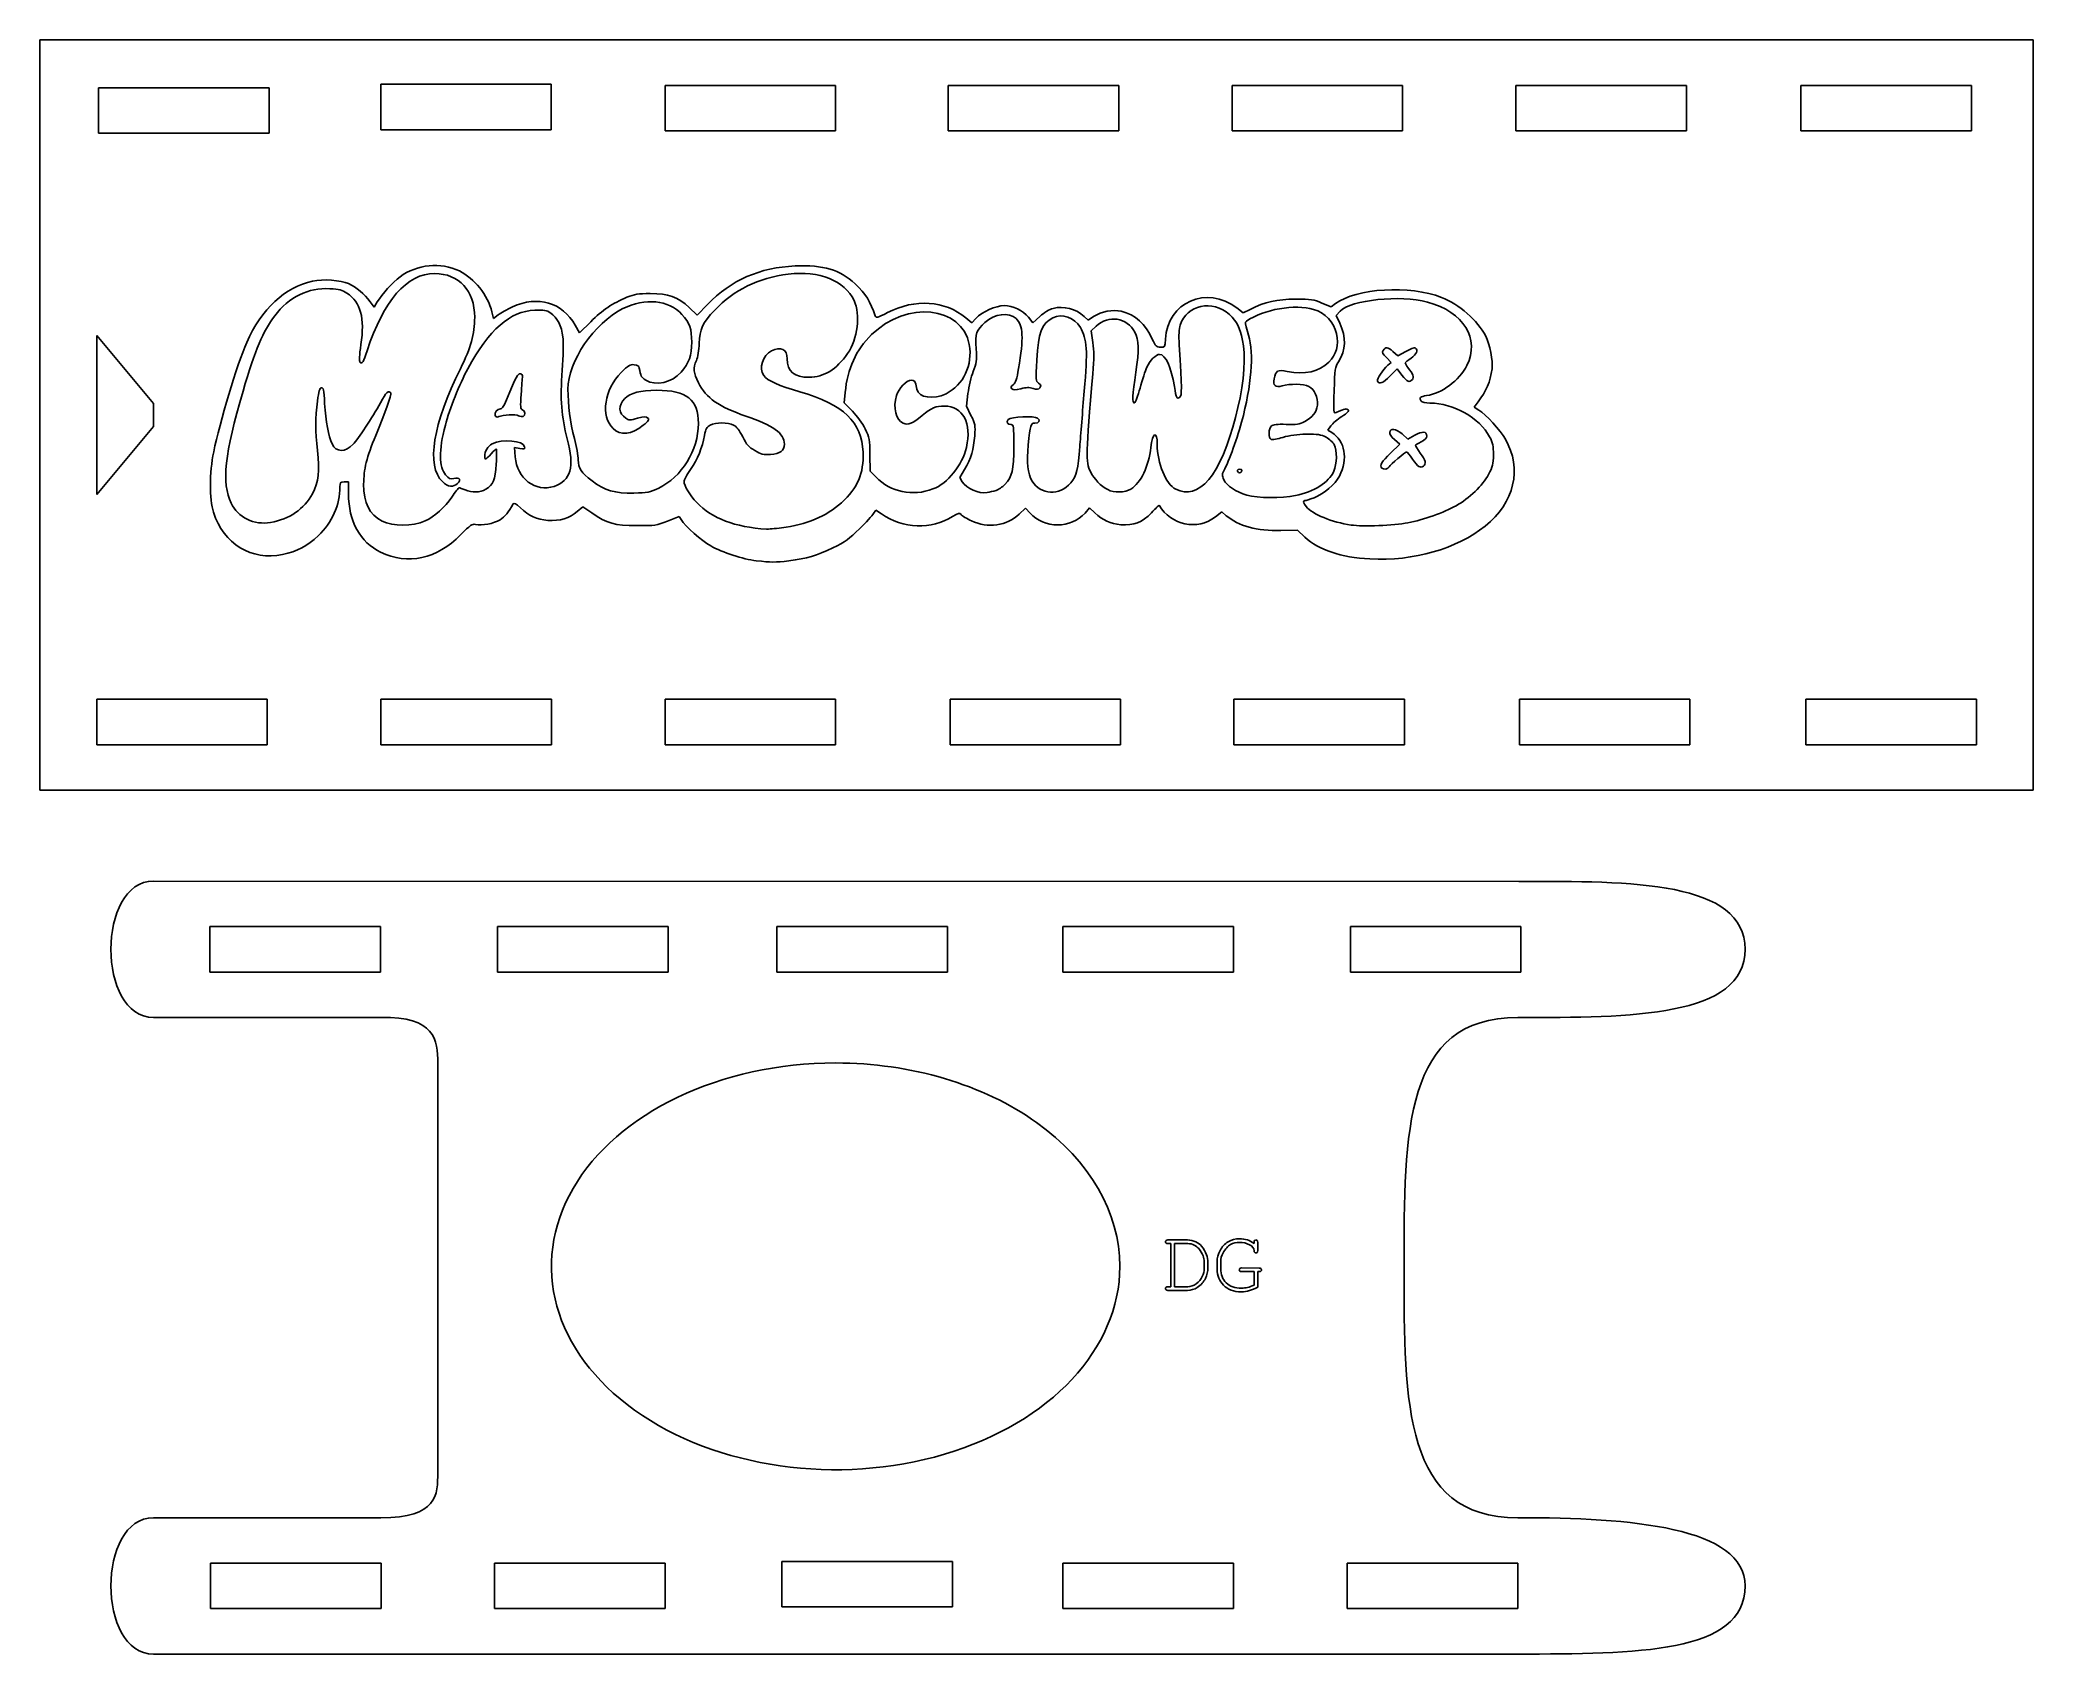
# Model space of a CAD drawing. Header units: millimetres. Extents: x 5 to 180, y 32 to 174.
import ezdxf

# ---------------------------------------------------------------- set-up
doc = ezdxf.new("R2010")
doc.units = ezdxf.units.MM
for name, color, linetype in [('Cutout_Float', 7, 'CONTINUOUS'), ('Cutouts_Track', 7, 'CONTINUOUS'), ('Engraving', 7, 'CONTINUOUS'), ('Outer_Shapes', 7, 'CONTINUOUS')]:
    doc.layers.add(name, color=color, linetype=linetype)

msp = doc.modelspace()

# ---------------------------------------------------------------- linework, layer by layer
at = {"layer": 'Cutout_Float', "color": 7}
for p, q in [((19.833523, 91.685059), (19.833523, 95.685059)), ((19.833523, 95.685059), (34.833523, 95.685059)), ((34.833523, 95.685059), (34.833523, 91.685059)), ((45.145351, 91.685059), (45.145351, 95.685059)), ((45.145351, 95.685059), (60.145351, 95.685059)), ((60.145351, 95.685059), (60.145351, 91.685059)), ((69.717064, 91.685059), (69.717064, 95.685059)), ((69.717064, 95.685059), (84.717064, 95.685059)), ((84.717064, 95.685059), (84.717064, 91.685059)), ((94.8819, 91.685059), (94.8819, 95.685059)), ((94.8819, 95.685059), (109.8819, 95.685059)), ((109.8819, 95.685059), (109.8819, 91.685059)), ((120.16405, 91.685059), (120.16405, 95.685059)), ((120.16405, 95.685059), (135.16405, 95.685059)), ((135.16405, 95.685059), (135.16405, 91.685059)), ((34.833523, 91.685059), (19.833523, 91.685059)), ((60.145351, 91.685059), (45.145351, 91.685059)), ((84.717064, 91.685059), (69.717064, 91.685059)), ((109.8819, 91.685059), (94.8819, 91.685059)), ((135.16405, 91.685059), (120.16405, 91.685059)), ((74.881897, 83.685055), (74.881897, 83.685055)), ((19.89645, 35.68506), (19.89645, 39.68506)), ((19.89645, 39.68506), (34.89645, 39.68506)), ((34.89645, 39.68506), (34.89645, 35.68506)), ((44.881897, 35.68506), (44.881897, 39.68506)), ((44.881897, 39.68506), (59.881897, 39.68506)), ((59.881897, 39.68506), (59.881897, 35.68506)), ((70.154167, 35.83308), (70.154167, 39.83308)), ((70.154167, 39.83308), (85.154167, 39.83308)), ((85.154167, 39.83308), (85.154167, 35.83308)), ((94.8819, 35.68506), (94.8819, 39.68506)), ((94.8819, 39.68506), (109.8819, 39.68506)), ((109.8819, 39.68506), (109.8819, 35.68506)), ((119.8819, 35.68506), (119.8819, 39.68506)), ((119.8819, 39.68506), (134.8819, 39.68506)), ((134.8819, 39.68506), (134.8819, 35.68506)), ((34.89645, 35.68506), (19.89645, 35.68506)), ((59.881897, 35.68506), (44.881897, 35.68506)), ((85.154167, 35.83308), (70.154167, 35.83308)), ((109.8819, 35.68506), (94.8819, 35.68506)), ((134.8819, 35.68506), (119.8819, 35.68506))]:
    msp.add_line(p, q, dxfattribs=at)
for points in [[(74.881897, 83.685055), (64.770341, 83.685055), (55.654434, 79.326356), (51.784909, 72.641413)], [(92.559567, 78.445267), (87.871157, 81.800247), (81.512309, 83.685055), (74.881897, 83.685055)], [(99.881897, 65.7953), (99.881897, 70.539958), (97.247976, 75.090287), (92.559567, 78.445267)], [(51.784909, 72.641413), (47.915384, 65.95647), (50.054278, 58.261767), (57.204227, 53.145333)], [(84.448983, 49.267322), (93.790843, 52.036316), (99.881897, 58.55957), (99.881897, 65.7953)], [(57.204227, 53.145333), (64.354177, 48.028899), (75.107123, 46.498327), (84.448983, 49.267322)]]:
    msp.add_open_spline(points, degree=3, dxfattribs=at)
at = {"layer": 'Cutouts_Track', "color": 7}
for p, q in [((10.043079, 165.480211), (10.043079, 169.480211)), ((10.043079, 169.480211), (25.043079, 169.480211)), ((25.043079, 169.480211), (25.043079, 165.480211)), ((34.862175, 165.776256), (34.862175, 169.776256)), ((34.862175, 169.776256), (49.862175, 169.776256)), ((49.862175, 169.776256), (49.862175, 165.776256)), ((59.881897, 165.685059), (59.881897, 169.685059)), ((59.881897, 169.685059), (74.881897, 169.685059)), ((74.881897, 169.685059), (74.881897, 165.685059)), ((84.796631, 165.685059), (84.796631, 169.685059)), ((84.796631, 169.685059), (99.796631, 169.685059)), ((99.796631, 169.685059), (99.796631, 165.685059)), ((109.76393, 165.685059), (109.76393, 169.685059)), ((109.76393, 169.685059), (124.76393, 169.685059)), ((124.76393, 169.685059), (124.76393, 165.685059)), ((134.7312, 165.685059), (134.7312, 169.685059)), ((134.7312, 169.685059), (149.7312, 169.685059)), ((149.7312, 169.685059), (149.7312, 165.685059)), ((159.8015, 165.685059), (159.8015, 169.685059)), ((159.8015, 169.685059), (174.8015, 169.685059)), ((174.8015, 169.685059), (174.8015, 165.685059)), ((25.043079, 165.480211), (10.043079, 165.480211)), ((49.862175, 165.776256), (34.862175, 165.776256)), ((74.881897, 165.685059), (59.881897, 165.685059)), ((99.796631, 165.685059), (84.796631, 165.685059)), ((124.76393, 165.685059), (109.76393, 165.685059)), ((149.7312, 165.685059), (134.7312, 165.685059)), ((174.8015, 165.685059), (159.8015, 165.685059)), ((9.881897, 111.685059), (9.881897, 115.685059)), ((9.881897, 115.685059), (24.881897, 115.685059)), ((24.881897, 115.685059), (24.881897, 111.685059)), ((34.881897, 111.685059), (34.881897, 115.685059)), ((34.881897, 115.685059), (49.881897, 115.685059)), ((49.881897, 115.685059), (49.881897, 111.685059)), ((59.881897, 111.685059), (59.881897, 115.685059)), ((59.881897, 115.685059), (74.881897, 115.685059)), ((74.881897, 115.685059), (74.881897, 111.685059)), ((84.944649, 111.685059), (84.944649, 115.685059)), ((84.944649, 115.685059), (99.944649, 115.685059)), ((99.944649, 115.685059), (99.944649, 111.685059)), ((109.91195, 111.685059), (109.91195, 115.685059)), ((109.91195, 115.685059), (124.91195, 115.685059)), ((124.91195, 115.685059), (124.91195, 111.685059)), ((135.02724, 111.685059), (135.02724, 115.685059)), ((135.02724, 115.685059), (150.02724, 115.685059)), ((150.02724, 115.685059), (150.02724, 111.685059)), ((160.23421, 111.685059), (160.23421, 115.685059)), ((160.23421, 115.685059), (175.23421, 115.685059)), ((175.23421, 115.685059), (175.23421, 111.685059)), ((24.881897, 111.685059), (9.881897, 111.685059)), ((49.881897, 111.685059), (34.881897, 111.685059)), ((74.881897, 111.685059), (59.881897, 111.685059)), ((99.944649, 111.685059), (84.944649, 111.685059)), ((124.91195, 111.685059), (109.91195, 111.685059)), ((150.02724, 111.685059), (135.02724, 111.685059)), ((175.23421, 111.685059), (160.23421, 111.685059)), ((104.11115, 68.11894), (105.82406, 68.11894)), ((104.38022, 67.80057), (104.11115, 67.80057)), ((104.38022, 64.00339), (104.38022, 67.80057)), ((104.69858, 67.80057), (104.69854, 64.00339)), ((105.85441, 67.80057), (104.69858, 67.80057)), ((112.01623, 67.90661), (112.01623, 67.18658)), ((107.30958, 65.61397), (107.30958, 66.18999)), ((107.62791, 66.12181), (107.62791, 65.68222)), ((108.44267, 65.6026), (108.44267, 66.1862)), ((108.76092, 66.18233), (108.76092, 65.60252)), ((110.59888, 65.6518), (112.12988, 65.6478)), ((111.69407, 65.32964), (110.59888, 65.32964)), ((111.69407, 64.15107), (111.69407, 65.32964)), ((112.01625, 65.32941), (112.01627, 65.32975)), ((112.01627, 65.32975), (112.01627, 63.96549)), ((104.11115, 64.00348), (104.38022, 64.00339)), ((105.82406, 63.6851), (104.11115, 63.6851)), ((104.69854, 64.00339), (105.85437, 64.00339))]:
    msp.add_line(p, q, dxfattribs=at)
at = {"layer": 'Cutouts_Track', "color": 1}
for p, q in [((9.881897, 147.68506), (9.881897, 133.68506)), ((14.881897, 141.68506), (9.881897, 147.68506)), ((14.881897, 139.68506), (14.881897, 141.68506)), ((9.881897, 133.68506), (14.881897, 139.68506))]:
    msp.add_line(p, q, dxfattribs=at)
at = {"layer": 'Cutouts_Track', "color": 7}
for points in [[(103.8989, 67.95975), (103.8989, 68.00775), (103.915333, 68.045647), (103.9482, 68.07344)], [(103.9482, 67.84227), (103.915333, 67.872603), (103.8989, 67.911763), (103.8989, 67.95975)], [(103.9482, 68.07344), (103.981067, 68.103773), (104.035383, 68.11894), (104.11115, 68.11894)], [(104.11115, 67.80057), (104.035363, 67.80057), (103.981047, 67.81447), (103.9482, 67.84227)], [(105.82406, 68.11894), (106.091853, 68.11894), (106.33565, 68.063357), (106.55545, 67.95219)], [(106.42664, 67.66035), (106.249793, 67.75383), (106.05905, 67.80057), (105.85441, 67.80057)], [(106.82834, 67.35719), (106.737393, 67.46835), (106.603493, 67.569403), (106.42664, 67.66035)], [(106.55545, 67.95219), (106.777777, 67.84103), (106.947047, 67.71471), (107.06326, 67.57323)], [(107.21488, 66.71674), (107.123933, 66.941593), (106.995087, 67.155077), (106.82834, 67.35719)], [(107.06326, 67.57323), (107.262847, 67.333223), (107.41443, 67.07932), (107.51801, 66.81152)], [(107.30958, 66.18999), (107.30958, 66.38705), (107.278013, 66.562633), (107.21488, 66.71674)], [(107.51801, 66.81152), (107.591277, 66.616987), (107.62791, 66.387083), (107.62791, 66.12181)], [(108.44267, 66.1862), (108.44267, 66.53484), (108.52857, 66.873377), (108.70037, 67.20181)], [(108.70037, 67.20181), (108.87469, 67.53277), (109.11217, 67.78541), (109.41281, 67.95973)], [(108.96556, 66.98193), (108.829133, 66.746977), (108.76092, 66.480443), (108.76092, 66.18233)], [(109.62495, 67.70954), (109.389997, 67.58322), (109.1702, 67.340683), (108.96556, 66.98193)], [(109.41281, 67.95973), (109.71345, 68.134057), (110.04062, 68.22122), (110.39432, 68.22122)], [(110.42077, 67.90281), (110.127703, 67.90281), (109.86243, 67.838387), (109.62495, 67.70954)], [(110.39432, 68.22122), (110.90718, 68.22122), (111.340457, 68.081003), (111.69415, 67.80057)], [(111.28101, 67.69817), (111.018263, 67.834597), (110.731517, 67.90281), (110.42077, 67.90281)], [(111.70165, 67.17141), (111.686517, 67.386157), (111.546303, 67.561743), (111.28101, 67.69817)], [(111.69415, 67.80057), (111.69415, 67.924363), (111.69795, 67.998893), (111.70555, 68.02416)], [(111.74715, 67.01604), (111.71935, 67.046373), (111.704183, 67.098163), (111.70165, 67.17141)], [(111.70555, 68.02416), (111.715683, 68.049427), (111.734617, 68.070893), (111.76235, 68.08856)], [(111.85705, 66.97434), (111.814117, 66.97434), (111.777483, 66.98824), (111.74715, 67.01604)], [(111.76235, 68.08856), (111.79015, 68.10876), (111.821717, 68.11886), (111.85705, 68.11886)], [(111.85705, 68.11886), (111.902517, 68.11886), (111.94041, 68.102427), (111.97073, 68.06956)], [(111.97073, 67.01984), (111.940397, 66.989507), (111.902503, 66.97434), (111.85705, 66.97434)], [(111.97073, 68.06956), (112.001063, 68.036693), (112.01623, 67.982377), (112.01623, 67.90661)], [(112.01623, 67.18658), (112.01623, 67.108267), (112.001063, 67.052687), (111.97073, 67.01984)], [(106.60471, 64.26487), (106.83967, 64.43919), (107.015257, 64.647617), (107.13147, 64.89015)], [(107.13147, 64.89015), (107.25021, 65.13521), (107.30958, 65.376483), (107.30958, 65.61397)], [(107.62791, 65.68222), (107.62791, 65.356313), (107.555907, 65.040513), (107.4119, 64.73482)], [(108.59047, 64.74615), (108.491937, 64.970997), (108.44267, 65.25648), (108.44267, 65.6026)], [(108.76092, 65.60252), (108.76092, 65.0745), (108.92261, 64.655117), (109.24599, 64.34437)], [(110.38662, 65.48882), (110.38662, 65.53682), (110.403053, 65.57598), (110.43592, 65.6063)], [(110.43592, 65.37134), (110.403053, 65.401673), (110.38662, 65.440833), (110.38662, 65.48882)], [(110.43592, 65.6063), (110.468787, 65.636633), (110.523107, 65.6518), (110.59888, 65.6518)], [(110.59888, 65.32964), (110.523087, 65.32964), (110.468767, 65.34354), (110.43592, 65.37134)], [(112.24363, 65.34081), (112.218363, 65.33321), (112.14257, 65.32941), (112.01625, 65.32941)], [(112.12988, 65.6478), (112.205673, 65.6478), (112.25999, 65.632633), (112.29283, 65.6023)], [(112.31183, 65.39761), (112.29163, 65.36981), (112.268897, 65.350877), (112.24363, 65.34081)], [(112.29283, 65.6023), (112.325697, 65.5745), (112.34213, 65.536603), (112.34213, 65.48861)], [(112.34213, 65.48861), (112.34213, 65.455743), (112.33203, 65.42541), (112.31183, 65.39761)], [(103.8989, 63.84429), (103.8989, 63.89229), (103.915333, 63.930187), (103.9482, 63.95798)], [(103.9482, 63.7306), (103.915333, 63.760933), (103.8989, 63.79883), (103.8989, 63.84429)], [(103.9482, 63.95798), (103.981067, 63.988313), (104.035383, 64.00348), (104.11115, 64.00348)], [(104.11115, 63.6851), (104.035363, 63.6851), (103.981047, 63.700267), (103.9482, 63.7306)], [(106.69188, 63.93521), (106.44176, 63.76847), (106.152487, 63.6851), (105.82406, 63.6851)], [(105.85437, 64.00339), (106.12217, 64.00339), (106.372283, 64.09055), (106.60471, 64.26487)], [(107.4119, 64.73482), (107.267893, 64.429127), (107.027887, 64.16259), (106.69188, 63.93521)], [(109.01111, 64.13602), (108.831737, 64.31792), (108.691523, 64.521297), (108.59047, 64.74615)], [(109.66672, 63.71159), (109.409027, 63.812643), (109.19049, 63.95412), (109.01111, 64.13602)], [(109.24599, 64.34437), (109.56937, 64.033623), (110.01528, 63.87825), (110.58372, 63.87825)], [(110.56864, 63.56), (110.227573, 63.56), (109.926933, 63.61053), (109.66672, 63.71159)], [(111.28867, 63.66232), (111.048657, 63.594107), (110.808647, 63.56), (110.56864, 63.56)], [(110.58372, 63.87825), (110.775727, 63.87825), (110.953837, 63.89845), (111.11805, 63.93885)], [(111.11805, 63.93885), (111.28227, 63.97925), (111.474277, 64.04999), (111.69407, 64.15107)], [(112.01627, 63.96549), (111.773737, 63.83159), (111.531203, 63.730533), (111.28867, 63.66232)]]:
    msp.add_open_spline(points, degree=3, dxfattribs=at)
at = {"layer": 'Engraving', "color": 7}
for p, q in [((33.932893, 150.651721), (34.277797, 150.176161)), ((34.277797, 150.176161), (34.556146, 150.626539)), ((44.65292, 149.759437), (44.798686, 149.180559)), ((44.798686, 149.180559), (45.19794, 149.485085)), ((62.009745, 150.135449), (62.711881, 149.481909)), ((62.711881, 149.481909), (63.611548, 150.41017)), ((86.346563, 149.230723), (86.864927, 148.805962)), ((86.864927, 148.805962), (87.225202, 149.182006)), ((91.845846, 149.284703), (92.233576, 148.802224)), ((92.233576, 148.802224), (92.858313, 149.363909)), ((96.757149, 149.336273), (97.090556, 149.024631)), ((97.090556, 149.024631), (97.577032, 149.345799)), ((110.18294, 150.103752), (110.74487, 149.674823)), ((110.74487, 149.674823), (111.34488, 149.978866)), ((117.66426, 150.535497), (118.47069, 150.195985)), ((118.47069, 150.195985), (118.86256, 150.491561)), ((119.26694, 149.815899), (118.91086, 149.44423)), ((118.91086, 149.44423), (119.22959, 148.772118)), ((51.983544, 148.583361), (52.365118, 147.907251)), ((52.365118, 147.907251), (53.343188, 148.886584)), ((97.790276, 148.499428), (97.348046, 148.094151)), ((97.348046, 148.094151), (97.503919, 147.075944)), ((123.73846, 145.306624), (123.32849, 145.729597)), ((123.90132, 146.271813), (124.34634, 145.881076)), ((124.34634, 145.881076), (125.04451, 146.275101)), ((123.46462, 145.06354), (123.73846, 145.306624)), ((124.27583, 144.742582), (123.66194, 144.119302)), ((124.70359, 144.182369), (124.27583, 144.742582)), ((75.72491, 142.672826), (75.6415, 141.752713)), ((86.52343, 142.574479), (86.387031, 141.463718)), ((122.55482, 143.676427), (122.55482, 143.676429)), ((44.947004, 140.646476), (44.947002, 140.646473)), ((75.6415, 141.752713), (76.359826, 141.016978)), ((86.387031, 141.463718), (86.786197, 140.652912)), ((131.39951, 141.836021), (131.04489, 141.374314)), ((131.04489, 141.374314), (131.47655, 141.107537)), ((118.45356, 139.738627), (118.18465, 139.360978)), ((118.18465, 139.360978), (118.53034, 139.140771)), ((124.70583, 139.019349), (125.23197, 138.568986)), ((125.23197, 138.568986), (125.84487, 138.91118)), ((47.098766, 137.749543), (46.626884, 137.838063)), ((46.626884, 137.838063), (46.693014, 137.014104)), ((77.899771, 137.189197), (77.917911, 135.738628)), ((123.68521, 137.321193), (124.52111, 138.123856)), ((124.52111, 138.123856), (124.05044, 138.519007)), ((77.917911, 135.738628), (78.435033, 135.212226)), ((86.225878, 135.905476), (85.794648, 135.189357)), ((85.794648, 135.189357), (86.026617, 134.807906)), ((110.31634, 135.636945), (110.31634, 135.636945)), ((122.93341, 136.011931), (122.93341, 136.011927)), ((32.031057, 134.792607), (31.652653, 134.792607)), ((32.031057, 133.746947), (32.031057, 134.792607)), ((59.320313, 134.258242), (59.320327, 134.258348)), ((83.443517, 134.177198), (83.443554, 134.177198)), ((88.990779, 134.047192), (88.990779, 134.047178)), ((100.85713, 134.173302), (100.85693, 134.173303)), ((115.32331, 133.592145), (115.32337, 133.592152)), ((52.64404, 132.610504), (52.161111, 132.193046)), ((53.425956, 132.075186), (52.64404, 132.610504)), ((61.10552, 131.767839), (60.096429, 131.358492)), ((61.285708, 131.48278), (61.10552, 131.767839)), ((78.414098, 132.328798), (78.22107, 132.015639)), ((78.904711, 131.989995), (78.414098, 132.328798)), ((91.592293, 132.502892), (91.028044, 131.962244)), ((91.988913, 132.051185), (91.592293, 132.502892)), ((97.223425, 132.507933), (96.824501, 132.053585)), ((97.688639, 132.069174), (97.223425, 132.507933)), ((108.86319, 132.153547), (108.29801, 131.722139)), ((109.25093, 131.827284), (108.86319, 132.153547)), ((38.774515, 131.375674), (38.774631, 131.375657)), ((70.127591, 130.758915), (70.127591, 130.759022)), ((115.52526, 130.546108), (114.04723, 130.519228)), ((116.16667, 129.946139), (115.52526, 130.546108)), ((125.2324, 131.201495), (125.2324, 131.201495)), ((67.900548, 127.866759), (67.900543, 127.866581))]:
    msp.add_line(p, q, dxfattribs=at)
for points in [[(28.85838, 152.460806), (29.819784, 152.660393), (31.326915, 152.555266), (32.037472, 152.239042)], [(39.599201, 153.129226), (37.182499, 153.138126), (35.102304, 150.753008), (33.672907, 146.334092)], [(34.556146, 150.626539), (35.012877, 151.365551), (35.885954, 152.326285), (36.563358, 152.835275)], [(36.563358, 152.835275), (38.043685, 153.947578), (40.154158, 154.157599), (41.784723, 153.354874)], [(43.131021, 149.288897), (43.131021, 151.62638), (41.756258, 153.121234), (39.599201, 153.129226)], [(41.784723, 153.354874), (43.12244, 152.696315), (44.278227, 151.247479), (44.65292, 149.759437)], [(63.611548, 150.41017), (65.69241, 152.557187), (68.222312, 153.668315), (71.322565, 153.796831)], [(70.715615, 153.070877), (68.120325, 152.75532), (65.905548, 151.673998), (64.250733, 149.914524)], [(76.512052, 150.748873), (75.691555, 152.503049), (73.445491, 153.402799), (70.715615, 153.070877)], [(71.322565, 153.796831), (73.821547, 153.900422), (75.249959, 153.472874), (76.589474, 152.220365)], [(23.083087, 147.060473), (24.353053, 149.990144), (26.463584, 151.96365), (28.85838, 152.460806)], [(30.3953, 151.794791), (28.487809, 151.905214), (26.794738, 151.073554), (25.546452, 149.412964)], [(31.897014, 151.399727), (31.483081, 151.673657), (31.19961, 151.748231), (30.3953, 151.794791)], [(33.128196, 146.882543), (33.478676, 149.215413), (33.100346, 150.60338), (31.897014, 151.399727)], [(32.037472, 152.239042), (32.708434, 151.940444), (33.446557, 151.322303), (33.932893, 150.651721)], [(46.46286, 150.194706), (48.674329, 151.229577), (50.848203, 150.595079), (51.983544, 148.583361)], [(53.343188, 148.886584), (54.379542, 149.924271), (55.237216, 150.504294), (56.529438, 151.04135)], [(61.366334, 149.52439), (60.202712, 150.812381), (58.108508, 151.02224), (56.171197, 150.044992)], [(56.529438, 151.04135), (57.202331, 151.321008), (57.5111, 151.370658), (58.582784, 151.371529)], [(58.582784, 151.371529), (60.17893, 151.372829), (60.997626, 151.077532), (62.009745, 150.135449)], [(76.589474, 152.220365), (77.524583, 151.345987), (77.965788, 150.645779), (78.368115, 149.397649)], [(79.437016, 149.688684), (81.909189, 150.943055), (84.463496, 150.773755), (86.346563, 149.230723)], [(103.89977, 147.345877), (104.05956, 150.611614), (107.52492, 152.13267), (110.18294, 150.103752)], [(109.53181, 149.533122), (108.01375, 150.869381), (105.77738, 150.383647), (105.18508, 148.589026)], [(111.34488, 149.978866), (112.62714, 150.628642), (113.71939, 150.873139), (115.3442, 150.874108)], [(115.3442, 150.874108), (116.70481, 150.874939), (116.93937, 150.840688), (117.66426, 150.535497)], [(118.86256, 150.491561), (120.65381, 151.842633), (125.41788, 152.120727), (128.18487, 151.035737)], [(126.94082, 150.617715), (124.54742, 151.270889), (120.22857, 150.81963), (119.26694, 149.815899)], [(128.18487, 151.035737), (129.73957, 150.426115), (131.35676, 149.003895), (132.07682, 147.612998)], [(25.546452, 149.412964), (24.481054, 147.995675), (23.854869, 146.507778), (22.755393, 142.781062)], [(41.874268, 144.757385), (42.811486, 146.614887), (43.131021, 147.767056), (43.131021, 149.288897)], [(48.422141, 149.908047), (46.243372, 149.811687), (44.406739, 148.206784), (42.527763, 144.757385)], [(45.19794, 149.485085), (45.417531, 149.652576), (45.986743, 149.971903), (46.46286, 150.194706)], [(49.816276, 149.654757), (49.431474, 149.912255), (49.252492, 149.944773), (48.422141, 149.908047)], [(50.898421, 147.559201), (50.783268, 148.480873), (50.367583, 149.285834), (49.816276, 149.654757)], [(56.171197, 150.044992), (53.634041, 148.765156), (51.328205, 145.388497), (51.330959, 142.956961)], [(62.227747, 147.090811), (62.224747, 148.255492), (62.039731, 148.779022), (61.366334, 149.52439)], [(64.250733, 149.914524), (63.189165, 148.785818), (62.921213, 148.216979), (62.877939, 147.000203)], [(75.931575, 146.092283), (76.824013, 147.381484), (77.089803, 149.513672), (76.512052, 150.748873)], [(86.637161, 146.882024), (86.007208, 150.28392), (81.150625, 150.77583), (78.040182, 147.752784)], [(78.368115, 149.397649), (78.429195, 149.208011), (78.559664, 149.243524), (79.437016, 149.688684)], [(87.225202, 149.182006), (87.783425, 149.764663), (88.975456, 150.307395), (89.696965, 150.307395)], [(90.751791, 149.168232), (90.129186, 149.753137), (88.870883, 149.596396), (88.020352, 148.827993)], [(89.696965, 150.307395), (90.49404, 150.307395), (91.352199, 149.898974), (91.845846, 149.284703)], [(90.980072, 144.764213), (91.438143, 147.459209), (91.380151, 148.577921), (90.751791, 149.168232)], [(93.989338, 149.247215), (93.014421, 148.739961), (92.715687, 147.948212), (92.580871, 145.514205)], [(92.858313, 149.363909), (93.218933, 149.688147), (93.704142, 149.985129), (94.006061, 150.066427)], [(96.409591, 148.387806), (95.897756, 149.261187), (94.779437, 149.658294), (93.989338, 149.247215)], [(94.006061, 150.066427), (94.932187, 150.315807), (96.017305, 150.027817), (96.757149, 149.336273)], [(97.577032, 149.345799), (98.272902, 149.805207), (99.254133, 149.992255), (99.996792, 149.807066)], [(101.19731, 147.985239), (100.53623, 149.2661), (98.896832, 149.513516), (97.790276, 148.499428)], [(99.996792, 149.807066), (101.26252, 149.491448), (102.10999, 148.734109), (102.74183, 147.354022)], [(110.76483, 146.762391), (110.5744, 148.108987), (110.2039, 148.941533), (109.53181, 149.533122)], [(116.92956, 149.979728), (115.29051, 150.461876), (112.5505, 149.982128), (111.01621, 148.944214)], [(118.93823, 147.851964), (118.73632, 148.824586), (117.9212, 149.688027), (116.92956, 149.979728)], [(130.41025, 145.034961), (131.59277, 147.401387), (130.13583, 149.74578), (126.94082, 150.617715)], [(50.828071, 144.620441), (50.915411, 145.847501), (50.947068, 147.169943), (50.898421, 147.559201)], [(78.040182, 147.752784), (76.686847, 146.437468), (75.911993, 144.737361), (75.72491, 142.672826)], [(88.020352, 148.827993), (87.251328, 148.133235), (87.172586, 147.898597), (87.246103, 146.520907)], [(96.759099, 142.785352), (97.069353, 146.350547), (97.005717, 147.370594), (96.409591, 148.387806)], [(101.29111, 144.442043), (101.58721, 146.438342), (101.56514, 147.272604), (101.19731, 147.985239)], [(102.74183, 147.354022), (103.03495, 146.713755), (103.10097, 146.649514), (103.46509, 146.650292)], [(103.46509, 146.650292), (103.86253, 146.651192), (103.86606, 146.656692), (103.89977, 147.345877)], [(105.18508, 148.589026), (105.08203, 148.276748), (105.05766, 147.710077), (105.11038, 146.851445)], [(111.11823, 148.03817), (111.66854, 146.404627), (111.54273, 143.888762), (110.74855, 140.645491)], [(111.01621, 148.944214), (110.88248, 148.853754), (110.90209, 148.679815), (111.11823, 148.03817)], [(118.25929, 145.333032), (118.93646, 146.00926), (119.15357, 146.8147), (118.93823, 147.851964)], [(119.22959, 148.772118), (119.82198, 147.522997), (119.78297, 146.379931), (119.11286, 145.350133)], [(132.07682, 147.612998), (132.43519, 146.920801), (132.72127, 145.436425), (132.62719, 144.75739)], [(20.170944, 137.441474), (20.704841, 140.061186), (22.223585, 145.077699), (23.083087, 147.060473)], [(33.040576, 145.337145), (32.957126, 145.420605), (32.986526, 145.93958), (33.128196, 146.882543)], [(33.672907, 146.334092), (33.353276, 145.345952), (33.228498, 145.149227), (33.040576, 145.337145)], [(61.282467, 144.44727), (61.983358, 145.245543), (62.230428, 145.93649), (62.227747, 147.090811)], [(62.877939, 147.000203), (62.856239, 146.389903), (62.755395, 145.760735), (62.63537, 145.486726)], [(68.556352, 144.152449), (68.112539, 144.786069), (68.467742, 145.934065), (69.229481, 146.327971)], [(69.229481, 146.327971), (70.055675, 146.755211), (70.628823, 146.467312), (70.628823, 145.625071)], [(70.628823, 145.625071), (70.628823, 144.51806), (71.241744, 144.000571), (72.552907, 144.000571)], [(72.552907, 144.000571), (73.83913, 144.000571), (74.966958, 144.698796), (75.931575, 146.092283)], [(84.599594, 142.558478), (86.128334, 143.320289), (86.967122, 145.100123), (86.637161, 146.882024)], [(87.246103, 146.520907), (87.303843, 145.439689), (87.277863, 145.23886), (86.984993, 144.502723)], [(97.503919, 147.075944), (97.627242, 146.270301), (97.627614, 145.691598), (97.505819, 144.303868)], [(103.38434, 146.018751), (103.05396, 146.018751), (102.51773, 145.479853), (102.26711, 144.895924)], [(104.68605, 143.190688), (104.41828, 144.89025), (103.89885, 146.018751), (103.38434, 146.018751)], [(105.11038, 146.851445), (105.35263, 142.903496), (105.3573, 142.425629), (105.15538, 142.258025)], [(107.70827, 135.006424), (109.47629, 137.014998), (111.20371, 143.658931), (110.76483, 146.762391)], [(123.32849, 145.729597), (123.00332, 146.065096), (122.94585, 146.195878), (123.05062, 146.361963)], [(123.05062, 146.361963), (123.26527, 146.702259), (123.43108, 146.684689), (123.90132, 146.271813)], [(125.4982, 145.688437), (125.2207, 145.504797), (124.99364, 145.312981), (124.99364, 145.262181)], [(125.04451, 146.275101), (125.42851, 146.491816), (125.8012, 146.632966), (125.87272, 146.588768)], [(125.87272, 146.588768), (126.15505, 146.41428), (125.98791, 146.012524), (125.4982, 145.688437)], [(40.292257, 134.824139), (38.850577, 136.172035), (39.453939, 139.960457), (41.874268, 144.757385)], [(42.527763, 144.757385), (41.798747, 143.419064), (40.923507, 141.218606), (40.552983, 139.792562)], [(45.936646, 142.013921), (46.820616, 144.156476), (46.903225, 144.315912), (47.129421, 144.315912)], [(47.129421, 144.315912), (47.281295, 144.315912), (47.347945, 144.232252), (47.330417, 144.063639)], [(47.330417, 144.063639), (47.315977, 143.924889), (47.265187, 143.230953), (47.217442, 142.521561)], [(51.281419, 138.576697), (50.757392, 140.5576), (50.645283, 142.052179), (50.828071, 144.620441)], [(55.301919, 139.498707), (54.190538, 140.610085), (54.526963, 142.929044), (56.015537, 144.417618)], [(56.015537, 144.417618), (56.65126, 145.053343), (56.805067, 145.146642), (57.160752, 145.112297)], [(57.160752, 145.112297), (57.45822, 145.083577), (57.581962, 145.002999), (57.609094, 144.820354)], [(57.609094, 144.820354), (57.709259, 144.146127), (57.799916, 143.974194), (58.176216, 143.744753)], [(58.176216, 143.744753), (59.050679, 143.211573), (60.481668, 143.53521), (61.282467, 144.44727)], [(62.63537, 145.486726), (62.340426, 144.813383), (62.378903, 144.3953), (62.816374, 143.519839)], [(71.74871, 142.717853), (69.897945, 143.25138), (68.861149, 143.717302), (68.556352, 144.152449)], [(86.984993, 144.502723), (86.806136, 144.053107), (86.598446, 143.185397), (86.52343, 142.574479)], [(90.510304, 143.35413), (90.712546, 143.519553), (90.826817, 143.862576), (90.980072, 144.764213)], [(92.580871, 145.514205), (92.483071, 143.749145), (92.488771, 143.677926), (92.742592, 143.476382)], [(97.505819, 144.303868), (96.887545, 137.267169), (96.869664, 136.536322), (97.295624, 135.702898)], [(101.17149, 141.756985), (100.95919, 141.686215), (100.99217, 142.426778), (101.29111, 144.442043)], [(102.26711, 144.895924), (102.1302, 144.576916), (101.86, 143.750927), (101.66669, 143.060395)], [(114.15574, 143.251446), (113.56267, 143.074659), (113.34251, 143.266946), (113.45174, 143.866348)], [(113.45174, 143.866348), (113.58436, 144.5943), (113.75747, 144.69343), (114.60042, 144.52414)], [(114.60042, 144.52414), (116.18076, 144.206765), (117.40176, 144.4767), (118.25929, 145.333032)], [(119.11286, 145.350133), (118.82245, 144.903824), (118.79654, 144.730692), (118.73781, 142.843117)], [(122.55482, 143.676429), (122.48232, 143.865144), (122.99497, 144.646611), (123.46462, 145.06354)], [(123.66194, 144.119302), (123.042, 143.48991), (122.6817, 143.34578), (122.55482, 143.676427)], [(125.61764, 143.803298), (125.36916, 143.503908), (125.15326, 143.593447), (124.70359, 144.182369)], [(124.99364, 145.262181), (124.99364, 145.211381), (125.0987, 145.034449), (125.22712, 144.868999)], [(125.22712, 144.868999), (125.67498, 144.291943), (125.78163, 144.000892), (125.61764, 143.803298)], [(126.87411, 142.3937), (128.20362, 142.572023), (129.76066, 143.735048), (130.41025, 145.034961)], [(132.62719, 144.75739), (132.465, 143.58697), (132.12755, 142.783939), (131.39951, 141.836021)], [(22.755393, 142.781062), (21.126918, 137.261276), (20.853987, 134.711448), (21.702025, 132.940109)], [(29.298318, 141.917659), (29.409687, 142.777475), (29.493733, 143.060571), (29.646346, 143.089908)], [(29.646346, 143.089908), (29.817073, 143.122728), (29.860295, 142.912794), (29.931716, 141.704061)], [(35.74384, 142.626226), (35.82017, 142.50272), (35.244463, 140.870475), (34.426767, 138.892047)], [(34.8355, 141.757952), (35.339128, 142.669496), (35.576726, 142.896616), (35.74384, 142.626226)], [(47.217442, 142.521561), (47.141352, 141.39034), (47.156212, 141.221962), (47.338268, 141.152098)], [(51.330959, 142.956961), (51.332459, 141.6003), (51.541577, 140.021903), (51.904991, 138.623392)], [(56.347772, 142.143022), (55.737582, 141.501561), (55.769661, 140.832304), (56.431352, 140.398734)], [(59.150408, 142.865342), (57.71465, 142.865342), (56.814086, 142.633241), (56.347772, 142.143022)], [(62.808362, 139.928407), (62.808362, 142.052521), (61.795992, 142.865342), (59.150408, 142.865342)], [(62.816374, 143.519839), (63.482264, 142.187284), (64.619836, 141.387385), (66.976498, 140.594601)], [(77.294663, 137.424096), (77.188901, 140.07795), (75.580443, 141.613276), (71.74871, 142.717853)], [(80.831544, 139.97014), (80.174184, 140.242424), (79.915214, 141.309759), (80.241906, 142.400196)], [(80.241906, 142.400196), (80.429673, 143.026908), (81.12181, 143.748293), (81.53534, 143.748293)], [(81.53534, 143.748293), (81.835806, 143.748293), (81.872269, 143.690823), (82.034285, 142.962235)], [(82.034285, 142.962235), (82.202034, 142.207817), (83.489324, 142.00521), (84.599594, 142.558478)], [(90.389924, 142.986016), (90.277823, 143.100141), (90.306294, 143.187273), (90.510304, 143.35413)], [(91.173495, 142.999676), (90.682772, 142.873899), (90.503114, 142.870766), (90.389924, 142.986016)], [(92.251982, 143.027286), (91.922347, 143.128448), (91.648618, 143.121436), (91.173495, 142.999676)], [(92.849664, 143.079626), (92.723575, 142.927698), (92.609118, 142.917676), (92.251982, 143.027286)], [(92.742592, 143.476382), (92.957388, 143.305833), (92.97702, 143.23308), (92.849664, 143.079626)], [(96.363194, 137.907091), (96.430904, 138.865062), (96.608972, 141.06028), (96.759099, 142.785352)], [(101.66669, 143.060395), (101.47335, 142.369863), (101.25052, 141.783329), (101.17149, 141.756985)], [(105.15538, 142.258025), (104.90111, 142.046991), (104.85037, 142.147792), (104.68605, 143.190688)], [(116.5046, 143.200286), (116.07068, 143.424682), (114.82771, 143.451752), (114.15574, 143.251446)], [(117.25975, 141.565801), (117.34765, 142.220698), (117.01757, 142.935023), (116.5046, 143.200286)], [(118.73781, 142.843117), (118.67821, 140.927321), (118.68711, 140.820721), (118.9015, 140.909923)], [(126.38573, 141.913794), (126.16556, 142.179099), (126.30653, 142.31756), (126.87411, 142.3937)], [(29.305818, 137.567605), (29.102451, 139.296143), (29.100583, 140.390504), (29.298318, 141.917659)], [(29.931716, 141.704061), (30.024906, 140.126754), (30.266348, 138.814802), (30.588283, 138.136378)], [(32.445641, 138.110918), (32.90247, 138.599848), (34.102087, 140.430515), (34.8355, 141.757952)], [(44.947002, 140.646473), (44.850632, 140.897618), (45.10477, 141.225568), (45.395766, 141.225568)], [(45.244925, 140.541923), (45.093465, 140.473423), (45.000948, 140.505903), (44.947004, 140.646476)], [(46.997572, 140.622903), (46.743304, 140.753954), (45.596619, 140.700973), (45.244925, 140.541923)], [(45.395766, 141.225568), (45.541479, 141.225568), (45.716847, 141.481169), (45.936646, 142.013921)], [(47.388178, 140.559373), (47.301458, 140.528273), (47.125692, 140.556873), (46.997572, 140.622903)], [(47.338268, 141.152098), (47.581658, 141.058698), (47.616801, 140.641349), (47.388178, 140.559373)], [(56.431352, 140.398734), (56.70094, 140.222095), (56.803948, 140.221707), (57.466935, 140.394734)], [(57.466935, 140.394734), (58.072853, 140.552963), (58.232317, 140.557825), (58.367936, 140.422204)], [(58.367936, 140.422204), (58.503557, 140.286585), (58.430956, 140.174062), (57.957922, 139.78642)], [(66.976498, 140.594601), (69.375372, 139.787617), (70.374948, 139.060963), (70.376078, 138.12324)], [(76.359826, 141.016978), (76.767641, 140.599281), (77.251818, 139.92646), (77.479905, 139.460504)], [(82.489365, 140.635819), (81.614383, 139.914681), (81.284864, 139.782368), (80.831544, 139.97014)], [(84.455245, 141.477836), (83.693427, 141.477836), (83.313644, 141.315167), (82.489365, 140.635819)], [(86.388335, 137.834341), (86.877819, 139.957571), (86.071235, 141.477836), (84.455245, 141.477836)], [(86.786197, 140.652912), (87.158188, 139.897285), (87.180837, 139.775443), (87.118989, 138.862535)], [(90.313557, 139.838062), (89.985877, 139.838062), (89.856994, 140.074435), (90.070468, 140.283912)], [(90.070468, 140.283912), (90.314432, 140.523322), (92.358756, 140.626663), (92.64922, 140.414268)], [(92.64922, 140.414268), (92.923377, 140.213807), (92.781605, 139.964199), (92.393605, 139.964199)], [(110.74855, 140.645491), (110.37123, 139.1045), (109.61718, 136.940683), (109.11337, 135.953134)], [(116.15672, 140.115918), (116.84421, 140.471503), (117.1705, 140.900402), (117.25975, 141.565801)], [(119.41142, 140.556992), (119.03249, 140.314598), (118.60146, 139.946335), (118.45356, 139.738627)], [(118.9015, 140.909923), (119.74174, 141.259671), (119.82121, 141.276854), (119.95945, 141.138626)], [(119.95945, 141.138626), (120.06325, 141.034825), (119.91895, 140.881623), (119.41142, 140.556992)], [(127.16674, 141.730115), (126.7703, 141.730115), (126.48188, 141.797955), (126.38573, 141.913794)], [(132.41217, 138.765906), (131.53778, 140.416586), (129.21337, 141.730115), (127.16674, 141.730115)], [(131.47655, 141.107537), (132.09348, 140.726255), (133.34348, 139.352086), (133.80137, 138.551789)], [(34.426767, 138.892047), (33.626013, 136.954622), (33.367398, 135.910064), (33.364993, 134.603406)], [(40.552983, 139.792562), (39.965831, 137.532713), (39.972176, 136.127341), (40.572753, 135.413575)], [(44.666092, 138.146287), (45.549743, 138.603241), (47.42047, 138.440851), (47.524982, 137.898121)], [(50.120131, 134.410398), (51.583448, 134.893337), (51.928419, 136.130955), (51.281419, 138.576697)], [(51.904991, 138.623392), (52.082945, 137.938591), (52.234544, 137.094494), (52.241883, 136.747618)], [(57.957922, 139.78642), (56.93514, 138.948328), (55.958129, 138.842493), (55.301919, 139.498707)], [(59.320327, 134.258348), (61.335374, 135.20638), (62.808362, 137.600827), (62.808362, 139.928407)], [(63.348732, 138.869554), (63.144639, 137.785273), (62.75153, 136.834832), (62.11398, 135.884211)], [(63.855431, 139.794526), (63.54576, 139.634389), (63.464923, 139.486824), (63.348732, 138.869554)], [(65.909502, 139.802026), (65.433688, 140.048082), (64.337917, 140.04414), (63.855431, 139.794526)], [(66.706813, 138.770496), (66.423296, 139.33471), (66.163682, 139.670589), (65.909502, 139.802026)], [(67.774327, 137.555394), (67.236438, 137.869986), (67.056263, 138.075073), (66.706813, 138.770496)], [(77.479905, 139.460504), (77.855449, 138.693261), (77.882824, 138.545217), (77.899771, 137.189197)], [(87.118989, 138.862535), (87.037689, 137.661859), (86.790248, 136.842692), (86.225878, 135.905476)], [(90.558396, 137.961873), (90.558396, 139.734956), (90.544896, 139.838062), (90.313557, 139.838062)], [(92.393605, 139.964199), (92.037791, 139.964199), (92.005177, 139.85418), (91.821263, 138.033289)], [(102.61301, 137.837452), (102.75484, 139.140074), (103.17203, 139.351797), (103.17203, 138.121143)], [(113.19258, 138.533921), (112.9355, 138.632571), (112.95424, 139.508006), (113.21808, 139.727011)], [(114.2332, 138.721492), (113.76085, 138.579954), (113.29258, 138.495546), (113.19258, 138.533921)], [(113.21808, 139.727011), (113.36643, 139.850132), (113.73441, 139.888734), (114.51096, 139.862635)], [(116.2903, 138.996115), (115.49302, 138.984615), (114.80461, 138.892714), (114.2332, 138.721492)], [(114.51096, 139.862635), (115.44084, 139.831375), (115.67682, 139.867635), (116.15672, 140.115918)], [(118.02208, 138.730744), (117.56829, 138.971177), (117.30962, 139.010815), (116.2903, 138.996115)], [(118.74735, 138.077182), (118.64187, 138.281182), (118.3155, 138.575283), (118.02208, 138.730744)], [(118.53034, 139.140771), (119.70291, 138.393834), (119.97358, 136.830422), (119.1947, 135.30366)], [(124.05044, 138.519007), (123.74169, 138.778208), (123.59559, 138.997153), (123.62577, 139.155375)], [(123.62577, 139.155375), (123.70247, 139.557398), (124.14188, 139.502055), (124.70583, 139.019349)], [(125.84487, 138.91118), (126.50746, 139.281115), (126.8857, 139.253611), (126.8857, 138.8355)], [(126.8857, 138.8355), (126.8857, 138.666545), (126.71721, 138.495874), (126.38116, 138.324433)], [(133.80137, 138.551789), (135.29088, 135.948377), (134.60178, 133.000046), (132.01594, 130.912756)], [(132.74368, 137.189201), (132.74568, 137.972718), (132.68888, 138.243563), (132.41217, 138.765906)], [(20.157834, 132.134645), (19.789494, 133.28714), (19.795201, 135.597787), (20.170944, 137.441474)], [(28.855076, 133.760335), (29.40656, 134.795025), (29.519633, 135.750151), (29.305818, 137.567605)], [(30.588283, 138.136378), (30.940819, 137.39346), (31.764735, 137.382162), (32.445641, 138.110918)], [(44.01402, 137.057129), (44.01402, 137.478924), (44.30033, 137.957142), (44.666092, 138.146287)], [(44.5872, 137.283803), (44.121997, 136.748035), (44.01402, 136.705332), (44.01402, 137.057129)], [(45.048405, 137.693747), (45.020645, 137.728437), (44.813094, 137.543959), (44.5872, 137.283803)], [(45.027455, 136.360683), (45.066775, 137.059181), (45.076175, 137.659059), (45.048405, 137.693747)], [(46.693014, 137.014104), (46.846577, 135.101079), (48.471743, 133.86638), (50.120131, 134.410398)], [(47.524982, 137.898121), (47.565422, 137.688255), (47.516482, 137.671188), (47.098766, 137.749543)], [(69.141988, 137.222302), (68.522395, 137.183282), (68.330762, 137.229902), (67.774327, 137.555394)], [(70.376078, 138.12324), (70.376552, 137.550193), (70.00181, 137.276453), (69.141988, 137.222302)], [(75.396759, 132.970812), (76.83085, 134.268592), (77.369996, 135.533665), (77.294663, 137.424096)], [(83.443554, 134.177198), (84.731974, 134.659256), (86.027175, 136.267777), (86.388335, 137.834341)], [(89.773773, 134.57471), (90.41925, 135.240673), (90.558396, 135.84136), (90.558396, 137.961873)], [(91.821263, 138.033289), (91.669311, 136.529086), (91.778793, 135.543605), (92.172569, 134.869276)], [(95.563921, 134.720963), (96.088208, 135.357021), (96.22036, 135.883828), (96.363194, 137.907091)], [(100.85693, 134.173303), (101.74012, 134.719142), (102.43033, 136.159277), (102.61301, 137.837452)], [(103.17203, 138.121143), (103.17203, 136.411895), (103.91266, 134.620625), (104.80832, 134.163701)], [(118.70385, 135.737551), (118.98841, 136.363935), (119.01076, 137.567686), (118.74735, 138.077182)], [(122.93341, 136.011927), (122.71436, 136.230987), (122.91651, 136.583043), (123.68521, 137.321193)], [(125.11889, 137.438642), (125.00273, 137.443742), (123.68846, 136.322715), (123.57686, 136.123291)], [(125.62432, 136.812092), (125.38151, 137.155136), (125.15406, 137.437084), (125.11889, 137.438642)], [(126.58633, 136.193382), (126.32985, 135.980518), (126.11522, 136.118562), (125.62432, 136.812092)], [(126.38116, 138.324433), (126.10365, 138.182863), (125.87659, 138.039935), (125.87659, 138.006819)], [(125.87659, 138.006819), (125.87659, 137.973699), (126.07527, 137.67008), (126.31809, 137.332102)], [(126.31809, 137.332102), (126.79615, 136.666675), (126.8551, 136.416426), (126.58633, 136.193382)], [(132.31646, 135.450879), (132.68917, 136.14629), (132.74141, 136.358862), (132.74368, 137.189201)], [(40.572753, 135.413575), (40.853487, 135.079941), (40.959228, 135.035309), (41.312092, 135.101508)], [(41.312092, 135.101508), (41.824396, 135.197608), (41.960077, 135.009158), (41.621984, 134.671068)], [(44.101774, 134.156375), (44.788981, 134.575392), (44.948371, 134.954941), (45.027455, 136.360683)], [(52.241883, 136.747618), (52.257873, 135.991864), (52.498031, 135.623129), (53.455147, 134.884717)], [(62.11398, 135.884211), (61.802139, 135.419235), (61.546998, 134.952745), (61.546998, 134.847558)], [(78.435033, 135.212226), (79.719916, 133.904282), (81.648741, 133.505681), (83.443517, 134.177198)], [(97.295624, 135.702898), (97.627345, 135.053869), (98.227654, 134.430188), (98.820513, 134.118612)], [(109.11337, 135.953134), (108.85382, 135.444361), (108.85012, 135.394265), (109.04237, 134.988977)], [(110.31634, 135.636945), (110.17428, 135.778999), (110.22984, 135.927835), (110.42488, 135.927835)], [(110.61409, 135.809143), (110.61409, 135.650089), (110.41711, 135.536172), (110.31634, 135.636945)], [(110.42488, 135.927835), (110.52896, 135.927835), (110.61409, 135.874425), (110.61409, 135.809143)], [(115.32337, 133.592152), (116.99005, 133.945284), (118.25408, 134.747489), (118.70385, 135.737551)], [(119.1947, 135.30366), (118.8469, 134.621921), (117.78077, 133.714058), (116.97315, 133.411888)], [(123.57686, 136.123291), (123.46566, 135.924612), (123.08639, 135.85897), (122.93341, 136.011931)], [(129.47398, 132.708059), (130.6186, 133.348172), (131.80094, 134.489064), (132.31646, 135.450879)], [(25.18089, 131.229032), (26.80519, 131.505138), (28.145075, 132.428238), (28.855076, 133.760335)], [(31.274242, 134.374294), (31.274242, 132.763966), (30.595342, 131.224427), (29.379429, 130.077385)], [(31.652653, 134.792607), (31.308268, 134.792607), (31.274242, 134.754987), (31.274242, 134.374294)], [(34.85367, 128.617251), (33.066078, 129.480773), (32.031057, 131.361773), (32.031057, 133.746947)], [(33.364993, 134.603406), (33.361993, 132.932593), (33.860881, 131.938383), (34.99515, 131.355264)], [(38.774631, 131.375657), (39.594999, 131.744708), (40.536749, 132.583801), (41.121342, 133.466551)], [(41.621984, 134.671068), (41.249572, 134.298651), (40.798808, 134.350539), (40.292257, 134.824139)], [(41.121342, 133.466551), (41.420563, 133.918383), (41.704423, 134.288062), (41.752139, 134.288062)], [(41.752139, 134.288062), (41.799819, 134.288062), (42.042668, 134.202922), (42.29173, 134.098855)], [(42.29173, 134.098855), (42.911658, 133.839831), (43.619517, 133.862329), (44.101774, 134.156375)], [(53.455147, 134.884717), (54.522164, 134.06152), (55.528869, 133.768414), (57.132207, 133.814134)], [(57.132207, 133.814134), (58.318242, 133.847934), (58.54689, 133.894364), (59.320313, 134.258242)], [(61.546998, 134.847558), (61.546998, 134.480852), (62.081827, 133.589851), (62.663731, 132.987128)], [(86.026617, 134.807906), (86.396177, 134.200219), (87.459697, 133.745147), (88.224866, 133.867286)], [(88.224866, 133.867286), (88.432994, 133.900506), (88.77766, 133.981469), (88.990779, 134.047192)], [(88.990779, 134.047178), (89.203908, 134.112898), (89.556248, 134.350292), (89.773773, 134.57471)], [(92.172569, 134.869276), (92.886432, 133.646982), (94.616301, 133.571328), (95.563921, 134.720963)], [(98.820513, 134.118612), (99.373195, 133.82817), (100.34073, 133.854152), (100.85713, 134.173302)], [(104.80832, 134.163701), (105.79908, 133.658247), (106.76987, 133.940361), (107.70827, 135.006424)], [(109.04237, 134.988977), (109.29948, 134.447165), (110.08429, 133.921871), (111.0555, 133.641535)], [(111.0555, 133.641535), (112.0106, 133.365851), (114.13901, 133.341224), (115.32331, 133.592145)], [(116.97315, 133.411888), (116.59234, 133.269406), (116.22614, 133.152834), (116.15936, 133.152834)], [(26.235162, 128.415577), (23.48876, 127.842935), (21.053099, 129.333456), (20.157834, 132.134645)], [(21.702025, 132.940109), (22.306644, 131.677213), (23.722039, 130.981053), (25.18089, 131.229032)], [(46.526865, 132.87116), (46.088831, 132.097549), (45.808624, 131.758513), (45.374803, 131.477217)], [(47.15031, 132.523966), (46.771655, 132.884175), (46.591154, 132.984693), (46.526865, 132.87116)], [(49.578696, 131.415349), (48.601425, 131.485509), (47.91027, 131.801039), (47.15031, 132.523966)], [(52.161111, 132.193046), (51.47953, 131.603865), (50.608142, 131.341446), (49.578696, 131.415349)], [(57.384497, 130.951385), (55.427341, 130.953785), (54.806052, 131.130338), (53.425956, 132.075186)], [(62.663731, 132.987128), (64.013452, 131.589132), (66.013651, 130.826559), (68.803153, 130.646495)], [(70.127591, 130.759022), (72.284273, 131.019149), (74.067035, 131.767482), (75.396759, 132.970812)], [(78.22107, 132.015639), (78.114908, 131.843399), (77.557804, 131.236466), (76.983043, 130.666896)], [(85.157459, 131.752239), (83.323576, 130.586937), (80.797355, 130.683), (78.904711, 131.989995)], [(85.914264, 131.926541), (85.764464, 132.107568), (85.689457, 132.090291), (85.157459, 131.752239)], [(86.837372, 131.367264), (86.421117, 131.564346), (86.005728, 131.81602), (85.914264, 131.926541)], [(91.028044, 131.962244), (89.964299, 130.943001), (88.248065, 130.699332), (86.837372, 131.367264)], [(96.824501, 132.053585), (95.612225, 130.672871), (93.200046, 130.671559), (91.988913, 132.051185)], [(99.966077, 131.038956), (99.081301, 131.109976), (98.359466, 131.436508), (97.688639, 132.069174)], [(102.66868, 132.09374), (101.85572, 131.234151), (101.11856, 130.946446), (99.966077, 131.038956)], [(103.3487, 132.75004), (103.3362, 132.77129), (103.03017, 132.475973), (102.66868, 132.09374)], [(108.29801, 131.722139), (106.70554, 130.50657), (104.38496, 130.988517), (103.3487, 132.75004)], [(114.04723, 130.519228), (111.9508, 130.481088), (110.3233, 130.924934), (109.25093, 131.827284)], [(116.15936, 133.152834), (115.971, 133.152834), (116.0149, 132.963898), (116.28219, 132.624086)], [(116.28219, 132.624086), (116.79822, 131.968069), (118.56951, 131.242295), (120.22478, 131.008641)], [(125.2324, 131.201495), (126.56561, 131.455863), (128.39979, 132.107351), (129.47398, 132.708059)], [(29.379429, 130.077385), (28.384356, 129.138691), (27.525045, 128.684523), (26.235162, 128.415577)], [(41.898429, 130.146779), (39.819744, 128.026846), (37.236798, 127.466047), (34.85367, 128.617251)], [(34.99515, 131.355264), (35.949481, 130.864649), (37.659084, 130.873875), (38.774515, 131.375674)], [(43.193621, 131.060444), (42.916316, 131.130044), (42.741969, 131.007064), (41.898429, 130.146779)], [(45.374803, 131.477217), (44.839623, 131.130199), (43.747289, 130.921479), (43.193621, 131.060444)], [(60.096429, 131.358492), (59.129444, 130.966237), (59.016276, 130.949244), (57.384497, 130.951385)], [(63.891345, 129.168797), (63.095064, 129.614102), (61.663016, 130.885853), (61.285708, 131.48278)], [(68.803153, 130.646495), (68.943719, 130.637495), (69.53972, 130.688035), (70.127591, 130.758915)], [(76.983043, 130.666896), (76.101826, 129.793632), (75.734485, 129.532749), (74.639402, 129.002494)], [(121.88968, 128.021426), (119.32, 128.158568), (117.38034, 128.810896), (116.16667, 129.946139)], [(120.22478, 131.008641), (121.31316, 130.855008), (123.94828, 130.956501), (125.2324, 131.201495)], [(132.01594, 130.912756), (129.52326, 128.900655), (125.72674, 127.816643), (121.88968, 128.021426)], [(67.900543, 127.866581), (66.727073, 128.003447), (64.9334, 128.586049), (63.891345, 129.168797)], [(74.639402, 129.002494), (73.207025, 128.308914), (72.361433, 128.060363), (70.758271, 127.861659)], [(70.758271, 127.861659), (69.568037, 127.714137), (69.203825, 127.714791), (67.900548, 127.866759)]]:
    msp.add_open_spline(points, degree=3, dxfattribs=at)
at = {"layer": 'Outer_Shapes', "color": 7}
for p, q in [((4.8819, 107.685059), (4.8819, 173.685059)), ((4.8819, 173.685059), (180.22467, 173.685059)), ((180.22467, 173.685059), (180.22467, 107.685059)), ((180.22467, 107.685059), (4.8819, 107.685059)), ((14.881897, 99.685061), (134.98204, 99.655102)), ((34.881897, 87.685061), (14.881897, 87.685061)), ((39.881897, 47.68506), (39.881897, 83.685061)), ((14.881897, 43.68506), (34.881897, 43.68506)), ((134.8819, 31.68506), (14.881897, 31.68506))]:
    msp.add_line(p, q, dxfattribs=at)
for points in [[(14.881897, 87.685061), (9.881897, 87.685061), (9.881897, 99.685061), (14.881897, 99.685061)], [(134.98204, 99.655102), (144.93418, 99.688772), (154.8819, 99.685062), (154.8819, 93.685061)], [(154.8819, 93.685061), (154.8819, 87.685061), (144.8819, 87.685061), (134.8819, 87.685061)], [(39.881897, 83.685061), (39.881897, 85.685061), (39.643285, 87.792215), (34.881897, 87.685061)], [(134.8819, 87.685061), (124.8819, 87.685061), (124.8819, 77.68506), (124.8819, 65.68506)], [(124.8819, 65.68506), (124.8819, 53.68506), (124.8819, 43.68506), (134.8819, 43.68506)], [(34.881897, 43.68506), (39.881897, 43.68506), (39.881897, 45.68506), (39.881897, 47.68506)], [(14.881897, 31.68506), (9.881897, 31.68506), (9.881897, 43.68506), (14.881897, 43.68506)], [(134.8819, 43.68506), (144.8819, 43.68506), (154.8819, 42.87041), (154.8819, 37.68506)], [(154.8819, 37.68506), (154.8819, 31.68506), (145.25122, 31.72934), (134.8819, 31.68506)]]:
    msp.add_open_spline(points, degree=3, dxfattribs=at)

doc.saveas('drawing.dxf')
